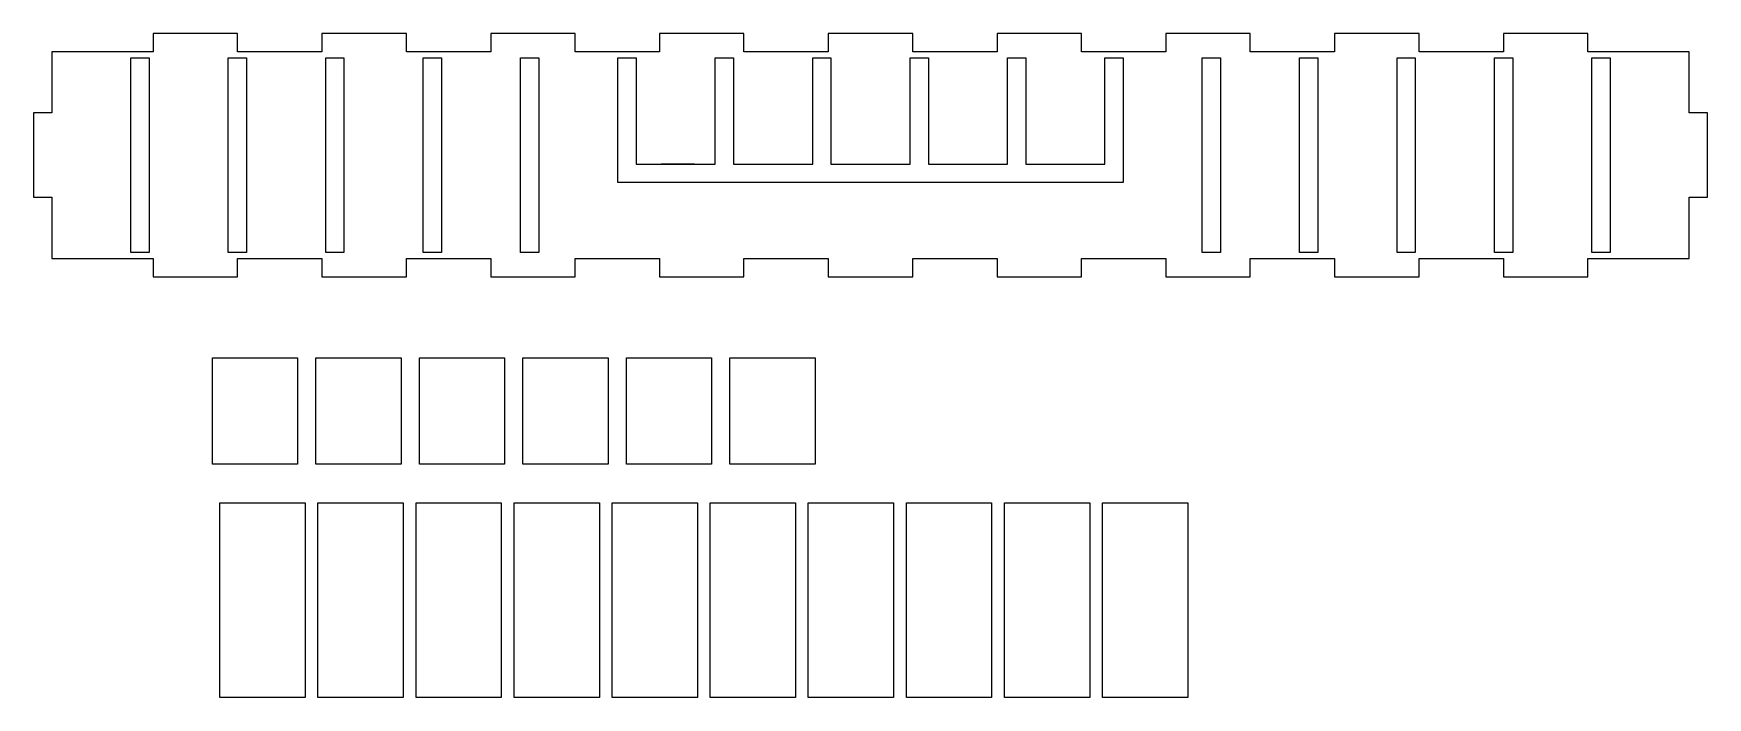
# Model space of a CAD drawing. Header units: millimetres. Extents: x -281 to 269, y -177 to 41.
import ezdxf

# ---------------------------------------------------------------- set-up
doc = ezdxf.new("R2010")
doc.units = ezdxf.units.MM
doc.layers.get('0').update_dxf_attribs({"linetype": 'CONTINUOUS'})

msp = doc.modelspace()

# ---------------------------------------------------------------- linework, layer by layer
for p, q in [((-88.93, -8.07), (-88.93, 32.93)), ((-88.93, 32.93), (-82.93, 32.93)), ((-82.93, 32.93), (-82.93, -2.07)), ((-56.93, -2.07), (-56.93, 32.93)), ((-56.93, 32.93), (-50.93, 32.93)), ((-50.93, 32.93), (-50.93, -2.07)), ((-24.93, -2.07), (-24.93, 32.93)), ((-24.93, 32.93), (-18.93, 32.93)), ((-18.93, 32.93), (-18.93, -2.07)), ((7.07, -2.07), (7.07, 32.93)), ((7.07, 32.93), (13.07, 32.93)), ((13.07, 32.93), (13.07, -2.07)), ((39.07, -2.07), (39.07, 32.93)), ((39.07, 32.93), (45.07, 32.93)), ((45.07, 32.93), (45.07, -2.07)), ((71.07, -2.07), (71.07, 32.93)), ((71.07, 32.93), (77.07, 32.93)), ((77.07, 32.93), (77.07, -8.07)), ((-88.93, -8.07), (-88.93, -2.07)), ((-82.93, -2.07), (-56.93, -2.07)), ((-63.71, -2.07), (-74.7, -2.07)), ((-50.93, -2.07), (-24.93, -2.07)), ((-18.93, -2.07), (7.07, -2.07)), ((13.07, -2.07), (39.07, -2.07)), ((45.07, -2.07), (71.07, -2.07)), ((77.07, -2.07), (77.07, -8.07)), ((77.07, -8.07), (-88.93, -8.07))]:
    msp.add_line(p, q)
for points in [[(-213.86, -33.07), (-186.14, -33.07), (-186.14, -39.07), (-158.41, -39.07), (-158.41, -33.07), (-130.69, -33.07), (-130.69, -39.07), (-102.97, -39.07), (-102.97, -33.07), (-75.24, -33.07), (-75.24, -39.07), (-47.52, -39.07), (-47.52, -33.07), (-19.79, -33.07), (-19.79, -39.07), (7.93, -39.07), (7.93, -33.07), (35.65, -33.07), (35.65, -39.07), (63.38, -39.07), (63.38, -33.07), (91.1, -33.07), (91.1, -39.07), (118.83, -39.07), (118.83, -33.07), (146.55, -33.07), (146.55, -39.07), (174.28, -39.07), (174.28, -33.07), (202, -33.07), (202, -39.07), (229.72, -39.07), (229.72, -33.07), (263.07, -33.07), (263.07, -12.93), (269.07, -12.93), (269.07, 14.79), (263.07, 14.79), (263.07, 34.93), (229.72, 34.93), (229.72, 40.93), (202, 40.93), (202, 34.93), (174.28, 34.93), (174.28, 40.93), (146.55, 40.93), (146.55, 34.93), (118.83, 34.93), (118.83, 40.93), (91.1, 40.93), (91.1, 34.93), (63.38, 34.93), (63.38, 40.93), (35.65, 40.93), (35.65, 34.93), (7.93, 34.93), (7.93, 40.93), (-19.79, 40.93), (-19.79, 34.93), (-47.52, 34.93), (-47.52, 40.93), (-75.24, 40.93), (-75.24, 34.93), (-102.97, 34.93), (-102.97, 40.93), (-130.69, 40.93), (-130.69, 34.93), (-158.41, 34.93), (-158.41, 40.93), (-186.14, 40.93), (-186.14, 34.93), (-213.86, 34.93), (-213.86, 40.93), (-241.59, 40.93), (-241.59, 34.93), (-274.93, 34.93), (-274.93, 14.79), (-280.93, 14.79), (-280.93, -12.93), (-274.93, -12.93), (-274.93, -33.07), (-241.59, -33.07), (-241.59, -39.07), (-213.86, -39.07)], [(-248.93, 32.93), (-242.93, 32.93), (-242.93, -31.07), (-248.93, -31.07)], [(-216.93, -31.07), (-216.93, 32.93), (-210.93, 32.93), (-210.93, -31.07)], [(-184.93, -31.07), (-184.93, 32.93), (-178.93, 32.93), (-178.93, -31.07)], [(-152.93, -31.07), (-152.93, 32.93), (-146.93, 32.93), (-146.93, -31.07)], [(-120.93, -31.07), (-120.93, 32.93), (-114.93, 32.93), (-114.93, -31.07)], [(103.07, -31.07), (103.07, 32.93), (109.07, 32.93), (109.07, -31.07)], [(135.07, -31.07), (135.07, 32.93), (141.07, 32.93), (141.07, -31.07)], [(167.07, -31.07), (167.07, 32.93), (173.07, 32.93), (173.07, -31.07)], [(199.07, -31.07), (199.07, 32.93), (205.07, 32.93), (205.07, -31.07)], [(231.07, -31.07), (231.07, 32.93), (237.07, 32.93), (237.07, -31.07)], [(-194.15, -65.71), (-194.15, -100.71), (-222.15, -100.71), (-222.15, -65.71)], [(-188.15, -100.71), (-188.15, -65.71), (-160.15, -65.71), (-160.15, -100.71)], [(-154.15, -100.71), (-154.15, -65.71), (-126.15, -65.71), (-126.15, -100.71)], [(-120.15, -100.71), (-120.15, -65.71), (-92.15, -65.71), (-92.15, -100.71)], [(-86.15, -100.71), (-86.15, -65.71), (-58.15, -65.71), (-58.15, -100.71)], [(-52.15, -100.71), (-52.15, -65.71), (-24.15, -65.71), (-24.15, -100.71)], [(-219.69, -177.38), (-219.69, -113.38), (-191.69, -113.38), (-191.69, -177.38)], [(-187.47, -177.38), (-187.47, -113.38), (-159.47, -113.38), (-159.47, -177.38)], [(-155.25, -177.38), (-155.25, -113.38), (-127.25, -113.38), (-127.25, -177.38)], [(-123.02, -177.38), (-123.02, -113.38), (-95.02, -113.38), (-95.02, -177.38)], [(-90.8, -177.38), (-90.8, -113.38), (-62.8, -113.38), (-62.8, -177.38)], [(-58.58, -177.38), (-58.58, -113.38), (-30.58, -113.38), (-30.58, -177.38)], [(-26.36, -177.38), (-26.36, -113.38), (1.64, -113.38), (1.64, -177.38)], [(5.87, -177.38), (5.87, -113.38), (33.87, -113.38), (33.87, -177.38)], [(38.09, -177.38), (38.09, -113.38), (66.09, -113.38), (66.09, -177.38)], [(70.31, -177.38), (70.31, -113.38), (98.31, -113.38), (98.31, -177.38)]]:
    msp.add_lwpolyline(points, close=True)

doc.saveas('drawing.dxf')
